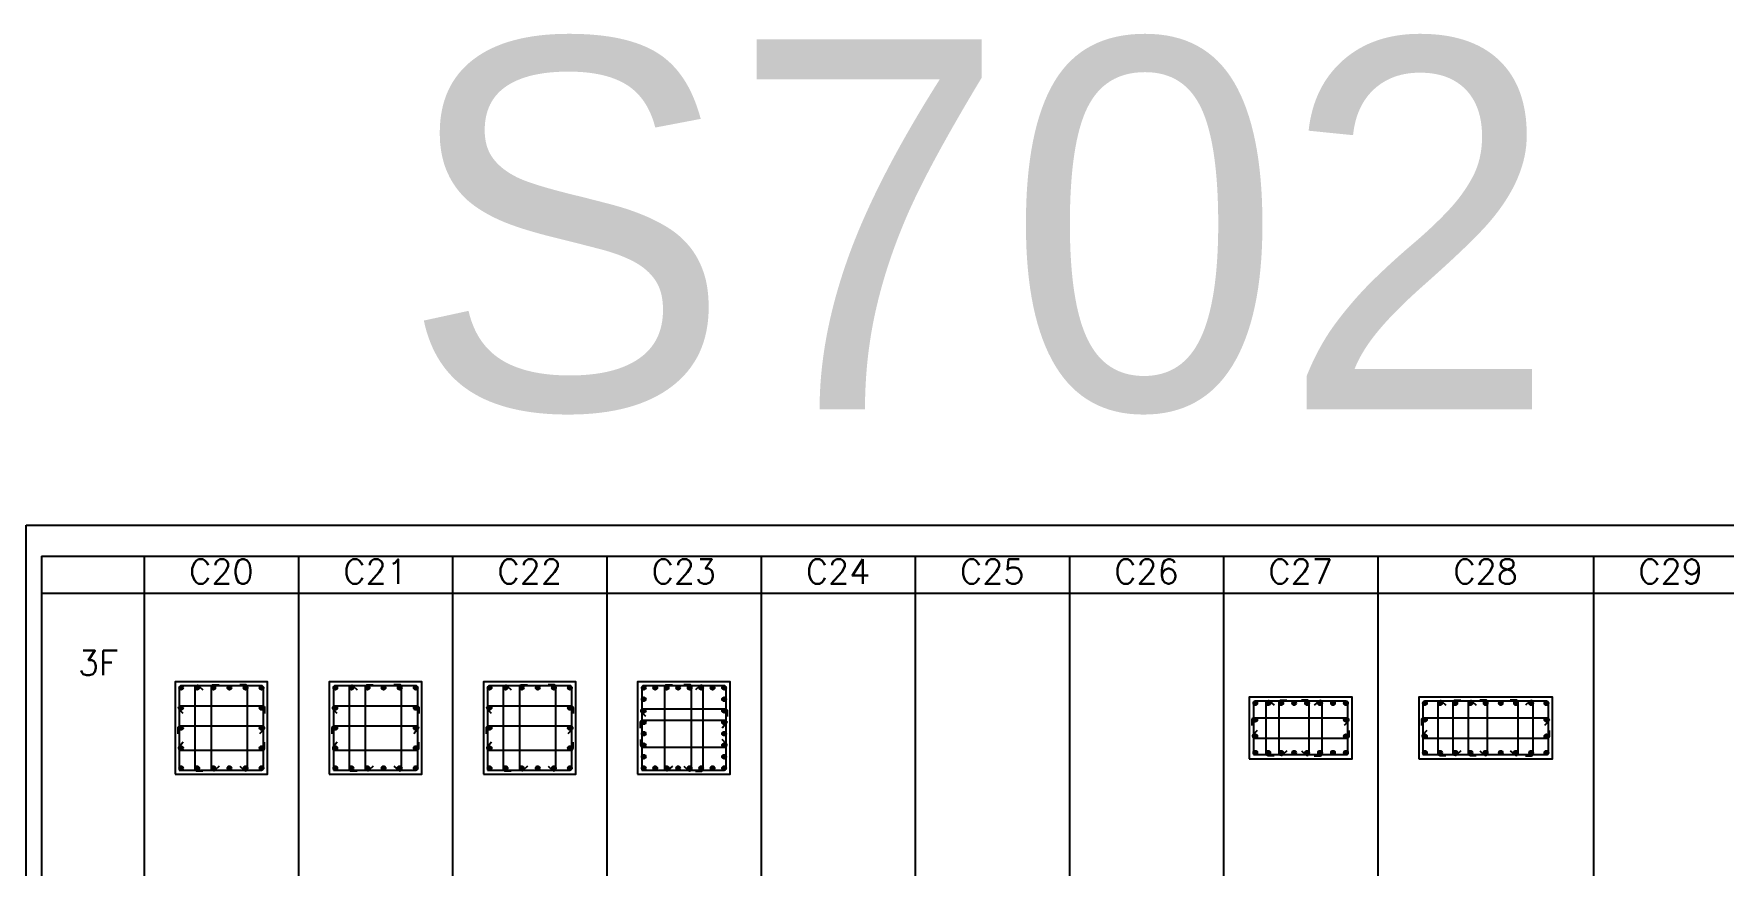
# Model space of a CAD drawing. Header units: millimetres. Extents: x 0 to 31920, y -6088 to 2522.
# Drawn here: x 3200 to 4843, y 1713 to 2522 of the extents above; entities that cross this region are included whole.
import ezdxf
from ezdxf.enums import TextEntityAlignment as Align

# ---------------------------------------------------------------- set-up
doc = ezdxf.new("R2010")
doc.units = ezdxf.units.MM
doc.header["$MEASUREMENT"] = 0
for name, color, linetype in [('DwFm', 7, 'Continuous'), ('S-DIM', 2, 'Continuous'), ('S-RC', 130, 'Continuous'), ('S-REINF', 6, 'Continuous'), ('S-REINFD', 201, 'Continuous'), ('S-STUD', 1, 'Continuous'), ('S-TEXT', 2, 'Continuous')]:
    doc.layers.add(name, color=color, linetype=linetype)
doc.styles.add('CS4', font='romans.shx', dxfattribs={"width": 0.8, "bigfont": 'lsp.shx'})
doc.styles.add('HELOPEN', font='helopen.shx')

# ---------------------------------------------------------------- blocks, each defined once
blk = doc.blocks.new('繪圖範圍')
blk.add_lwpolyline([(0, 51.1), (79.8, 51.1), (79.8, 0), (0, 0)], close=True)
blk = doc.blocks.new('A$C81f70d4c')
at = {"layer": 'S-REINFD'}
h = blk.add_hatch(color=256, dxfattribs=at)
edge = h.paths.add_edge_path()
edge.add_arc((35.9, 1032.8), 1.91, 0, 360)
h = blk.add_hatch(color=256, dxfattribs=at)
edge = h.paths.add_edge_path()
edge.add_arc((51.5, 1032.8), 1.91, 0, 360)
h = blk.add_hatch(color=256, dxfattribs=at)
edge = h.paths.add_edge_path()
edge.add_arc((67.2, 1032.8), 1.91, 0, 360)
h = blk.add_hatch(color=256, dxfattribs=at)
edge = h.paths.add_edge_path()
edge.add_arc((82.8, 1032.8), 1.91, 0, 360)
h = blk.add_hatch(color=256, dxfattribs=at)
edge = h.paths.add_edge_path()
edge.add_arc((98.5, 1032.8), 1.91, 0, 360)
h = blk.add_hatch(color=256, dxfattribs=at)
edge = h.paths.add_edge_path()
edge.add_arc((114.1, 1032.8), 1.91, 0, 360)
h = blk.add_hatch(color=256, dxfattribs=at)
edge = h.paths.add_edge_path()
edge.add_arc((185.9, 1032.8), 1.91, 0, 360)
h = blk.add_hatch(color=256, dxfattribs=at)
edge = h.paths.add_edge_path()
edge.add_arc((201.5, 1032.8), 1.91, 0, 360)
h = blk.add_hatch(color=256, dxfattribs=at)
edge = h.paths.add_edge_path()
edge.add_arc((217.2, 1032.8), 1.91, 0, 360)
h = blk.add_hatch(color=256, dxfattribs=at)
edge = h.paths.add_edge_path()
edge.add_arc((232.8, 1032.8), 1.91, 0, 360)
h = blk.add_hatch(color=256, dxfattribs=at)
edge = h.paths.add_edge_path()
edge.add_arc((248.5, 1032.8), 1.91, 0, 360)
h = blk.add_hatch(color=256, dxfattribs=at)
edge = h.paths.add_edge_path()
edge.add_arc((264.1, 1032.8), 1.91, 0, 360)
h = blk.add_hatch(color=256, dxfattribs=at)
edge = h.paths.add_edge_path()
edge.add_arc((335.9, 1032.8), 1.91, 0, 360)
h = blk.add_hatch(color=256, dxfattribs=at)
edge = h.paths.add_edge_path()
edge.add_arc((351.5, 1032.8), 1.91, 0, 360)
h = blk.add_hatch(color=256, dxfattribs=at)
edge = h.paths.add_edge_path()
edge.add_arc((367.2, 1032.8), 1.91, 0, 360)
h = blk.add_hatch(color=256, dxfattribs=at)
edge = h.paths.add_edge_path()
edge.add_arc((382.8, 1032.8), 1.91, 0, 360)
h = blk.add_hatch(color=256, dxfattribs=at)
edge = h.paths.add_edge_path()
edge.add_arc((398.5, 1032.8), 1.91, 0, 360)
h = blk.add_hatch(color=256, dxfattribs=at)
edge = h.paths.add_edge_path()
edge.add_arc((414.1, 1032.8), 1.91, 0, 360)
h = blk.add_hatch(color=256, dxfattribs=at)
edge = h.paths.add_edge_path()
edge.add_arc((485.9, 1032.8), 1.91, 0, 360)
h = blk.add_hatch(color=256, dxfattribs=at)
edge = h.paths.add_edge_path()
edge.add_arc((485.9, 1021.7), 1.91, 0, 360)
h = blk.add_hatch(color=256, dxfattribs=at)
edge = h.paths.add_edge_path()
edge.add_arc((497.1, 1032.8), 1.91, 0, 360)
h = blk.add_hatch(color=256, dxfattribs=at)
edge = h.paths.add_edge_path()
edge.add_arc((508.2, 1032.8), 1.91, 0, 360)
h = blk.add_hatch(color=256, dxfattribs=at)
edge = h.paths.add_edge_path()
edge.add_arc((519.4, 1032.8), 1.91, 0, 360)
h = blk.add_hatch(color=256, dxfattribs=at)
edge = h.paths.add_edge_path()
edge.add_arc((530.6, 1032.8), 1.91, 0, 360)
h = blk.add_hatch(color=256, dxfattribs=at)
edge = h.paths.add_edge_path()
edge.add_arc((541.8, 1032.8), 1.91, 0, 360)
h = blk.add_hatch(color=256, dxfattribs=at)
edge = h.paths.add_edge_path()
edge.add_arc((552.9, 1032.8), 1.91, 0, 360)
h = blk.add_hatch(color=256, dxfattribs=at)
edge = h.paths.add_edge_path()
edge.add_arc((564.1, 1032.8), 1.91, 0, 360)
h = blk.add_hatch(color=256, dxfattribs=at)
edge = h.paths.add_edge_path()
edge.add_arc((564.1, 1021.7), 1.91, 0, 360)
h = blk.add_hatch(color=256, dxfattribs=at)
edge = h.paths.add_edge_path()
edge.add_arc((35.9, 1013.3), 1.91, 0, 360)
h = blk.add_hatch(color=256, dxfattribs=at)
edge = h.paths.add_edge_path()
edge.add_arc((114.1, 1013.3), 1.91, 0, 360)
h = blk.add_hatch(color=256, dxfattribs=at)
edge = h.paths.add_edge_path()
edge.add_arc((185.9, 1013.3), 1.91, 0, 360)
h = blk.add_hatch(color=256, dxfattribs=at)
edge = h.paths.add_edge_path()
edge.add_arc((264.1, 1013.3), 1.91, 0, 360)
h = blk.add_hatch(color=256, dxfattribs=at)
edge = h.paths.add_edge_path()
edge.add_arc((335.9, 1013.3), 1.91, 0, 360)
h = blk.add_hatch(color=256, dxfattribs=at)
edge = h.paths.add_edge_path()
edge.add_arc((414.1, 1013.3), 1.91, 0, 360)
h = blk.add_hatch(color=256, dxfattribs=at)
edge = h.paths.add_edge_path()
edge.add_arc((485.9, 1010.5), 1.91, 0, 360)
h = blk.add_hatch(color=256, dxfattribs=at)
edge = h.paths.add_edge_path()
edge.add_arc((564.1, 1010.5), 1.91, 0, 360)
h = blk.add_hatch(color=256, dxfattribs=at)
edge = h.paths.add_edge_path()
edge.add_arc((35.9, 993.8), 1.91, 0, 360)
h = blk.add_hatch(color=256, dxfattribs=at)
edge = h.paths.add_edge_path()
edge.add_arc((114.1, 993.8), 1.91, 0, 360)
h = blk.add_hatch(color=256, dxfattribs=at)
edge = h.paths.add_edge_path()
edge.add_arc((185.9, 993.8), 1.91, 0, 360)
h = blk.add_hatch(color=256, dxfattribs=at)
edge = h.paths.add_edge_path()
edge.add_arc((264.1, 993.8), 1.91, 0, 360)
h = blk.add_hatch(color=256, dxfattribs=at)
edge = h.paths.add_edge_path()
edge.add_arc((335.9, 993.8), 1.91, 0, 360)
h = blk.add_hatch(color=256, dxfattribs=at)
edge = h.paths.add_edge_path()
edge.add_arc((414.1, 993.8), 1.91, 0, 360)
h = blk.add_hatch(color=256, dxfattribs=at)
edge = h.paths.add_edge_path()
edge.add_arc((485.9, 999.3), 1.91, 0, 360)
h = blk.add_hatch(color=256, dxfattribs=at)
edge = h.paths.add_edge_path()
edge.add_arc((485.9, 988.2), 1.91, 0, 360)
h = blk.add_hatch(color=256, dxfattribs=at)
edge = h.paths.add_edge_path()
edge.add_arc((564.1, 999.3), 1.91, 0, 360)
h = blk.add_hatch(color=256, dxfattribs=at)
edge = h.paths.add_edge_path()
edge.add_arc((564.1, 988.2), 1.91, 0, 360)
h = blk.add_hatch(color=256, dxfattribs=at)
edge = h.paths.add_edge_path()
edge.add_arc((35.9, 974.2), 1.91, 0, 360)
h = blk.add_hatch(color=256, dxfattribs=at)
edge = h.paths.add_edge_path()
edge.add_arc((114.1, 974.2), 1.91, 0, 360)
h = blk.add_hatch(color=256, dxfattribs=at)
edge = h.paths.add_edge_path()
edge.add_arc((185.9, 974.2), 1.91, 0, 360)
h = blk.add_hatch(color=256, dxfattribs=at)
edge = h.paths.add_edge_path()
edge.add_arc((264.1, 974.2), 1.91, 0, 360)
h = blk.add_hatch(color=256, dxfattribs=at)
edge = h.paths.add_edge_path()
edge.add_arc((335.9, 974.2), 1.91, 0, 360)
h = blk.add_hatch(color=256, dxfattribs=at)
edge = h.paths.add_edge_path()
edge.add_arc((414.1, 974.2), 1.91, 0, 360)
h = blk.add_hatch(color=256, dxfattribs=at)
edge = h.paths.add_edge_path()
edge.add_arc((485.9, 977), 1.91, 0, 360)
h = blk.add_hatch(color=256, dxfattribs=at)
edge = h.paths.add_edge_path()
edge.add_arc((564.1, 977), 1.91, 0, 360)
h = blk.add_hatch(color=256, dxfattribs=at)
edge = h.paths.add_edge_path()
edge.add_arc((35.9, 954.7), 1.91, 0, 360)
h = blk.add_hatch(color=256, dxfattribs=at)
edge = h.paths.add_edge_path()
edge.add_arc((51.5, 954.7), 1.91, 0, 360)
h = blk.add_hatch(color=256, dxfattribs=at)
edge = h.paths.add_edge_path()
edge.add_arc((67.2, 954.7), 1.91, 0, 360)
h = blk.add_hatch(color=256, dxfattribs=at)
edge = h.paths.add_edge_path()
edge.add_arc((82.8, 954.7), 1.91, 0, 360)
h = blk.add_hatch(color=256, dxfattribs=at)
edge = h.paths.add_edge_path()
edge.add_arc((98.5, 954.7), 1.91, 0, 360)
h = blk.add_hatch(color=256, dxfattribs=at)
edge = h.paths.add_edge_path()
edge.add_arc((114.1, 954.7), 1.91, 0, 360)
h = blk.add_hatch(color=256, dxfattribs=at)
edge = h.paths.add_edge_path()
edge.add_arc((185.9, 954.7), 1.91, 0, 360)
h = blk.add_hatch(color=256, dxfattribs=at)
edge = h.paths.add_edge_path()
edge.add_arc((201.5, 954.7), 1.91, 0, 360)
h = blk.add_hatch(color=256, dxfattribs=at)
edge = h.paths.add_edge_path()
edge.add_arc((217.2, 954.7), 1.91, 0, 360)
h = blk.add_hatch(color=256, dxfattribs=at)
edge = h.paths.add_edge_path()
edge.add_arc((232.8, 954.7), 1.91, 0, 360)
h = blk.add_hatch(color=256, dxfattribs=at)
edge = h.paths.add_edge_path()
edge.add_arc((248.5, 954.7), 1.91, 0, 360)
h = blk.add_hatch(color=256, dxfattribs=at)
edge = h.paths.add_edge_path()
edge.add_arc((264.1, 954.7), 1.91, 0, 360)
h = blk.add_hatch(color=256, dxfattribs=at)
edge = h.paths.add_edge_path()
edge.add_arc((335.9, 954.7), 1.91, 0, 360)
h = blk.add_hatch(color=256, dxfattribs=at)
edge = h.paths.add_edge_path()
edge.add_arc((351.5, 954.7), 1.91, 0, 360)
h = blk.add_hatch(color=256, dxfattribs=at)
edge = h.paths.add_edge_path()
edge.add_arc((367.2, 954.7), 1.91, 0, 360)
h = blk.add_hatch(color=256, dxfattribs=at)
edge = h.paths.add_edge_path()
edge.add_arc((382.8, 954.7), 1.91, 0, 360)
h = blk.add_hatch(color=256, dxfattribs=at)
edge = h.paths.add_edge_path()
edge.add_arc((398.5, 954.7), 1.91, 0, 360)
h = blk.add_hatch(color=256, dxfattribs=at)
edge = h.paths.add_edge_path()
edge.add_arc((414.1, 954.7), 1.91, 0, 360)
h = blk.add_hatch(color=256, dxfattribs=at)
edge = h.paths.add_edge_path()
edge.add_arc((485.9, 965.8), 1.91, 0, 360)
h = blk.add_hatch(color=256, dxfattribs=at)
edge = h.paths.add_edge_path()
edge.add_arc((485.9, 954.7), 1.91, 0, 360)
h = blk.add_hatch(color=256, dxfattribs=at)
edge = h.paths.add_edge_path()
edge.add_arc((497.1, 954.7), 1.91, 0, 360)
h = blk.add_hatch(color=256, dxfattribs=at)
edge = h.paths.add_edge_path()
edge.add_arc((508.2, 954.7), 1.91, 0, 360)
h = blk.add_hatch(color=256, dxfattribs=at)
edge = h.paths.add_edge_path()
edge.add_arc((519.4, 954.7), 1.91, 0, 360)
h = blk.add_hatch(color=256, dxfattribs=at)
edge = h.paths.add_edge_path()
edge.add_arc((530.6, 954.7), 1.91, 0, 360)
h = blk.add_hatch(color=256, dxfattribs=at)
edge = h.paths.add_edge_path()
edge.add_arc((541.8, 954.7), 1.91, 0, 360)
h = blk.add_hatch(color=256, dxfattribs=at)
edge = h.paths.add_edge_path()
edge.add_arc((552.9, 954.7), 1.91, 0, 360)
h = blk.add_hatch(color=256, dxfattribs=at)
edge = h.paths.add_edge_path()
edge.add_arc((564.1, 965.8), 1.91, 0, 360)
h = blk.add_hatch(color=256, dxfattribs=at)
edge = h.paths.add_edge_path()
edge.add_arc((564.1, 954.7), 1.91, 0, 360)
at = {"layer": 'S-RC'}
for points in [[(30, 948.8), (120, 948.8), (120, 1038.8), (30, 1038.8), (30, 948.8)], [(180, 948.8), (270, 948.8), (270, 1038.8), (180, 1038.8), (180, 948.8)], [(330, 948.8), (420, 948.8), (420, 1038.8), (330, 1038.8), (330, 948.8)], [(480, 948.8), (570, 948.8), (570, 1038.8), (480, 1038.8), (480, 948.8)]]:
    blk.add_lwpolyline(points, dxfattribs=at)
at = {"layer": 'S-REINF', "color": 2}
for points in [[(72.8, 956.6), (68.5, 952.6, -0.653352), (65.3, 954), (65.3, 1033.9, -0.414214), (67.2, 1035.8), (72.8, 1035.8)], [(92.9, 956.6), (97.2, 952.6, 0.653352), (100.4, 954), (100.4, 1033.9, 0.414214), (98.5, 1035.8), (92.9, 1035.8)], [(222.8, 956.6), (218.5, 952.6, -0.653352), (215.3, 954), (215.3, 1033.9, -0.414214), (217.2, 1035.8), (222.8, 1035.8)], [(242.9, 956.6), (247.2, 952.6, 0.653352), (250.4, 954), (250.4, 1033.9, 0.414214), (248.5, 1035.8), (242.9, 1035.8)], [(372.8, 956.6), (368.5, 952.6, -0.653352), (365.3, 954), (365.3, 1033.9, -0.414214), (367.2, 1035.8), (372.8, 1035.8)], [(392.9, 956.6), (397.2, 952.6, 0.653352), (400.4, 954), (400.4, 1033.9, 0.414214), (398.5, 1035.8), (392.9, 1035.8)], [(513.8, 956.6), (509.5, 952.6, -0.653352), (506.3, 954), (506.3, 1033.9, -0.414214), (508.2, 1035.8), (513.8, 1035.8)], [(525, 956.6), (529.3, 952.6, 0.653352), (532.5, 954), (532.5, 1033.9, 0.414214), (530.6, 1035.8), (525, 1035.8)], [(34, 952.8), (114.1, 952.8, 0.414214), (116, 954.7), (116, 1032.8, 0.414214), (114.1, 1034.8), (35.9, 1034.8, 0.414214), (34, 1032.8), (34, 952.8)], [(57.1, 951.7), (51.5, 951.7, -0.414214), (49.6, 953.6), (49.6, 1033.5, -0.653352), (52.8, 1034.9), (57.1, 1030.9)], [(184, 952.8), (264.1, 952.8, 0.414214), (266, 954.7), (266, 1032.8, 0.414214), (264.1, 1034.8), (185.9, 1034.8, 0.414214), (184, 1032.8), (184, 952.8)], [(207.1, 951.7), (201.5, 951.7, -0.414214), (199.6, 953.6), (199.6, 1033.5, -0.653352), (202.8, 1034.9), (207.1, 1030.9)], [(334, 952.8), (414.1, 952.8, 0.414214), (416, 954.7), (416, 1032.8, 0.414214), (414.1, 1034.8), (335.9, 1034.8, 0.414214), (334, 1032.8), (334, 952.8)], [(357.1, 951.7), (351.5, 951.7, -0.414214), (349.6, 953.6), (349.6, 1033.5, -0.653352), (352.8, 1034.9), (357.1, 1030.9)], [(484, 952.8), (564.1, 952.8, 0.414214), (566, 954.7), (566, 1032.8, 0.414214), (564.1, 1034.8), (485.9, 1034.8, 0.414214), (484, 1032.8), (484, 952.8)], [(536.2, 951.7), (541.8, 951.7, 0.414214), (543.7, 953.6), (543.7, 1033.5, 0.653352), (540.5, 1034.9), (536.2, 1030.9)], [(37.8, 1007.7), (33.8, 1012, -0.653352), (35.2, 1015.2), (115.2, 1015.2, -0.414214), (117.1, 1013.3), (117.1, 1007.7)], [(187.8, 1007.7), (183.8, 1012, -0.653352), (185.2, 1015.2), (265.2, 1015.2, -0.414214), (267.1, 1013.3), (267.1, 1007.7)], [(337.8, 1007.7), (333.8, 1012, -0.653352), (335.2, 1015.2), (415.2, 1015.2, -0.414214), (417.1, 1013.3), (417.1, 1007.7)], [(487.8, 1004.9), (483.8, 1009.2, -0.653352), (485.2, 1012.4), (565.2, 1012.4, -0.414214), (567.1, 1010.5), (567.1, 1004.9)], [(32.9, 988.2), (32.9, 993.8, -0.414214), (34.8, 995.7), (114.8, 995.7, -0.653352), (116.2, 992.5), (112.2, 988.2)], [(182.9, 988.2), (182.9, 993.8, -0.414214), (184.8, 995.7), (264.8, 995.7, -0.653352), (266.2, 992.5), (262.2, 988.2)], [(332.9, 988.2), (332.9, 993.8, -0.414214), (334.8, 995.7), (414.8, 995.7, -0.653352), (416.2, 992.5), (412.2, 988.2)], [(482.9, 993.7), (482.9, 999.3, -0.414214), (484.8, 1001.2), (564.8, 1001.2, -0.653352), (566.2, 998.1), (562.2, 993.7)], [(37.8, 979.8), (33.8, 975.5, 0.653352), (35.2, 972.3), (115.2, 972.3, 0.414214), (117.1, 974.2), (117.1, 979.8)], [(187.8, 979.8), (183.8, 975.5, 0.653352), (185.2, 972.3), (265.2, 972.3, 0.414214), (267.1, 974.2), (267.1, 979.8)], [(337.8, 979.8), (333.8, 975.5, 0.653352), (335.2, 972.3), (415.2, 972.3, 0.414214), (417.1, 974.2), (417.1, 979.8)], [(482.9, 982.6), (482.9, 977, 0.414214), (484.8, 975.1), (564.8, 975.1, 0.653352), (566.2, 978.3), (562.2, 982.6)]]:
    blk.add_lwpolyline(points, format="xyb", dxfattribs=at)
at = {"layer": 'S-REINFD'}
for centre in [(35.9, 1032.8), (51.5, 1032.8), (67.2, 1032.8), (82.8, 1032.8), (98.5, 1032.8), (114.1, 1032.8), (185.9, 1032.8), (201.5, 1032.8), (217.2, 1032.8), (232.8, 1032.8), (248.5, 1032.8), (264.1, 1032.8), (335.9, 1032.8), (351.5, 1032.8), (367.2, 1032.8), (382.8, 1032.8), (398.5, 1032.8), (414.1, 1032.8), (485.9, 1032.8), (485.9, 1021.7), (497.1, 1032.8), (508.2, 1032.8), (519.4, 1032.8), (530.6, 1032.8), (541.8, 1032.8), (552.9, 1032.8), (564.1, 1032.8), (564.1, 1021.7), (35.9, 1013.3), (114.1, 1013.3), (185.9, 1013.3), (264.1, 1013.3), (335.9, 1013.3), (414.1, 1013.3), (485.9, 1010.5), (564.1, 1010.5), (35.9, 993.8), (114.1, 993.8), (185.9, 993.8), (264.1, 993.8), (335.9, 993.8), (414.1, 993.8), (485.9, 999.3), (485.9, 988.2), (564.1, 999.3), (564.1, 988.2), (35.9, 974.2), (114.1, 974.2), (185.9, 974.2), (264.1, 974.2), (335.9, 974.2), (414.1, 974.2), (485.9, 977), (564.1, 977), (35.9, 954.7), (51.5, 954.7), (67.2, 954.7), (82.8, 954.7), (98.5, 954.7), (114.1, 954.7), (185.9, 954.7), (201.5, 954.7), (217.2, 954.7), (232.8, 954.7), (248.5, 954.7), (264.1, 954.7), (335.9, 954.7), (351.5, 954.7), (367.2, 954.7), (382.8, 954.7), (398.5, 954.7), (414.1, 954.7), (485.9, 965.8), (485.9, 954.7), (497.1, 954.7), (508.2, 954.7), (519.4, 954.7), (530.6, 954.7), (541.8, 954.7), (552.9, 954.7), (564.1, 965.8), (564.1, 954.7)]:
    blk.add_circle(centre, 1.91, dxfattribs=at)

msp = doc.modelspace()

# ---------------------------------------------------------------- hatches: boundary and pattern name
at = {"layer": 'S-REINFD'}
h = msp.add_hatch(color=256, dxfattribs=at)
edge = h.paths.add_edge_path()
edge.add_arc((4387.9, 1870.8), 1.91, 0, 360)
h = msp.add_hatch(color=256, dxfattribs=at)
edge = h.paths.add_edge_path()
edge.add_arc((4400.5, 1870.8), 1.91, 0, 360)
h = msp.add_hatch(color=256, dxfattribs=at)
edge = h.paths.add_edge_path()
edge.add_arc((4413.1, 1870.8), 1.91, 0, 360)
h = msp.add_hatch(color=256, dxfattribs=at)
edge = h.paths.add_edge_path()
edge.add_arc((4425.7, 1870.8), 1.91, 0, 360)
h = msp.add_hatch(color=256, dxfattribs=at)
edge = h.paths.add_edge_path()
edge.add_arc((4438.3, 1870.8), 1.91, 0, 360)
h = msp.add_hatch(color=256, dxfattribs=at)
edge = h.paths.add_edge_path()
edge.add_arc((4450.9, 1870.8), 1.91, 0, 360)
h = msp.add_hatch(color=256, dxfattribs=at)
edge = h.paths.add_edge_path()
edge.add_arc((4463.5, 1870.8), 1.91, 0, 360)
h = msp.add_hatch(color=256, dxfattribs=at)
edge = h.paths.add_edge_path()
edge.add_arc((4476.1, 1870.8), 1.91, 0, 360)
h = msp.add_hatch(color=256, dxfattribs=at)
edge = h.paths.add_edge_path()
edge.add_arc((4552.9, 1870.8), 1.91, 0, 360)
h = msp.add_hatch(color=256, dxfattribs=at)
edge = h.paths.add_edge_path()
edge.add_arc((4567.7, 1870.8), 1.91, 0, 360)
h = msp.add_hatch(color=256, dxfattribs=at)
edge = h.paths.add_edge_path()
edge.add_arc((4582.5, 1870.8), 1.91, 0, 360)
h = msp.add_hatch(color=256, dxfattribs=at)
edge = h.paths.add_edge_path()
edge.add_arc((4597.2, 1870.8), 1.91, 0, 360)
h = msp.add_hatch(color=256, dxfattribs=at)
edge = h.paths.add_edge_path()
edge.add_arc((4612, 1870.8), 1.91, 0, 360)
h = msp.add_hatch(color=256, dxfattribs=at)
edge = h.paths.add_edge_path()
edge.add_arc((4626.8, 1870.8), 1.91, 0, 360)
h = msp.add_hatch(color=256, dxfattribs=at)
edge = h.paths.add_edge_path()
edge.add_arc((4641.5, 1870.8), 1.91, 0, 360)
h = msp.add_hatch(color=256, dxfattribs=at)
edge = h.paths.add_edge_path()
edge.add_arc((4656.3, 1870.8), 1.91, 0, 360)
h = msp.add_hatch(color=256, dxfattribs=at)
edge = h.paths.add_edge_path()
edge.add_arc((4671.1, 1870.8), 1.91, 0, 360)
h = msp.add_hatch(color=256, dxfattribs=at)
edge = h.paths.add_edge_path()
edge.add_arc((4387.9, 1854.8), 1.91, 0, 360)
h = msp.add_hatch(color=256, dxfattribs=at)
edge = h.paths.add_edge_path()
edge.add_arc((4476.1, 1854.8), 1.91, 0, 360)
h = msp.add_hatch(color=256, dxfattribs=at)
edge = h.paths.add_edge_path()
edge.add_arc((4552.9, 1854.8), 1.91, 0, 360)
h = msp.add_hatch(color=256, dxfattribs=at)
edge = h.paths.add_edge_path()
edge.add_arc((4671.1, 1854.8), 1.91, 0, 360)
h = msp.add_hatch(color=256, dxfattribs=at)
edge = h.paths.add_edge_path()
edge.add_arc((4387.9, 1838.7), 1.91, 0, 360)
h = msp.add_hatch(color=256, dxfattribs=at)
edge = h.paths.add_edge_path()
edge.add_arc((4387.9, 1822.7), 1.91, 0, 360)
h = msp.add_hatch(color=256, dxfattribs=at)
edge = h.paths.add_edge_path()
edge.add_arc((4400.5, 1822.7), 1.91, 0, 360)
h = msp.add_hatch(color=256, dxfattribs=at)
edge = h.paths.add_edge_path()
edge.add_arc((4413.1, 1822.7), 1.91, 0, 360)
h = msp.add_hatch(color=256, dxfattribs=at)
edge = h.paths.add_edge_path()
edge.add_arc((4425.7, 1822.7), 1.91, 0, 360)
h = msp.add_hatch(color=256, dxfattribs=at)
edge = h.paths.add_edge_path()
edge.add_arc((4438.3, 1822.7), 1.91, 0, 360)
h = msp.add_hatch(color=256, dxfattribs=at)
edge = h.paths.add_edge_path()
edge.add_arc((4450.9, 1822.7), 1.91, 0, 360)
h = msp.add_hatch(color=256, dxfattribs=at)
edge = h.paths.add_edge_path()
edge.add_arc((4463.5, 1822.7), 1.91, 0, 360)
h = msp.add_hatch(color=256, dxfattribs=at)
edge = h.paths.add_edge_path()
edge.add_arc((4476.1, 1838.7), 1.91, 0, 360)
h = msp.add_hatch(color=256, dxfattribs=at)
edge = h.paths.add_edge_path()
edge.add_arc((4476.1, 1822.7), 1.91, 0, 360)
h = msp.add_hatch(color=256, dxfattribs=at)
edge = h.paths.add_edge_path()
edge.add_arc((4552.9, 1838.7), 1.91, 0, 360)
h = msp.add_hatch(color=256, dxfattribs=at)
edge = h.paths.add_edge_path()
edge.add_arc((4552.9, 1822.7), 1.91, 0, 360)
h = msp.add_hatch(color=256, dxfattribs=at)
edge = h.paths.add_edge_path()
edge.add_arc((4567.7, 1822.7), 1.91, 0, 360)
h = msp.add_hatch(color=256, dxfattribs=at)
edge = h.paths.add_edge_path()
edge.add_arc((4582.5, 1822.7), 1.91, 0, 360)
h = msp.add_hatch(color=256, dxfattribs=at)
edge = h.paths.add_edge_path()
edge.add_arc((4597.2, 1822.7), 1.91, 0, 360)
h = msp.add_hatch(color=256, dxfattribs=at)
edge = h.paths.add_edge_path()
edge.add_arc((4612, 1822.7), 1.91, 0, 360)
h = msp.add_hatch(color=256, dxfattribs=at)
edge = h.paths.add_edge_path()
edge.add_arc((4626.8, 1822.7), 1.91, 0, 360)
h = msp.add_hatch(color=256, dxfattribs=at)
edge = h.paths.add_edge_path()
edge.add_arc((4641.5, 1822.7), 1.91, 0, 360)
h = msp.add_hatch(color=256, dxfattribs=at)
edge = h.paths.add_edge_path()
edge.add_arc((4656.3, 1822.7), 1.91, 0, 360)
h = msp.add_hatch(color=256, dxfattribs=at)
edge = h.paths.add_edge_path()
edge.add_arc((4671.1, 1838.7), 1.91, 0, 360)
h = msp.add_hatch(color=256, dxfattribs=at)
edge = h.paths.add_edge_path()
edge.add_arc((4671.1, 1822.7), 1.91, 0, 360)

# ---------------------------------------------------------------- linework, layer by layer
at = {"layer": 'S-RC'}
for points in [[(4382, 1816.8), (4482, 1816.8), (4482, 1876.8), (4382, 1876.8), (4382, 1816.8)], [(4547, 1816.8), (4677, 1816.8), (4677, 1876.8), (4547, 1876.8), (4547, 1816.8)]]:
    msp.add_lwpolyline(points, dxfattribs=at)
at = {"layer": 'S-REINF', "color": 2}
for points in [[(4418.7, 1824.6), (4414.4, 1820.6, -0.653352), (4411.2, 1822), (4411.2, 1871.9, -0.414214), (4413.1, 1873.8), (4418.7, 1873.8)], [(4432.7, 1824.6), (4437, 1820.6, 0.653352), (4440.2, 1822), (4440.2, 1871.9, 0.414214), (4438.3, 1873.8), (4432.7, 1873.8)], [(4588, 1824.6), (4583.7, 1820.6, -0.653352), (4580.5, 1822), (4580.5, 1871.9, -0.414214), (4582.4, 1873.8), (4588, 1873.8)], [(4606.4, 1824.6), (4610.7, 1820.6, 0.653352), (4613.9, 1822), (4613.9, 1871.9, 0.414214), (4612, 1873.8), (4606.4, 1873.8)], [(4636, 1824.6), (4640.3, 1820.6, 0.653352), (4643.5, 1822), (4643.5, 1871.9, 0.414214), (4641.6, 1873.8), (4636, 1873.8)], [(4386, 1820.8), (4476.1, 1820.8, 0.414214), (4478, 1822.7), (4478, 1870.8, 0.414214), (4476.1, 1872.8), (4387.9, 1872.8, 0.414214), (4386, 1870.8), (4386, 1820.8)], [(4406.1, 1819.7), (4400.5, 1819.7, -0.414214), (4398.6, 1821.6), (4398.6, 1871.5, -0.653352), (4401.8, 1872.9), (4406.1, 1868.9)], [(4445.3, 1819.7), (4450.9, 1819.7, 0.414214), (4452.8, 1821.6), (4452.8, 1871.5, 0.653352), (4449.6, 1872.9), (4445.3, 1868.9)], [(4551, 1820.8), (4671.1, 1820.8, 0.414214), (4673, 1822.7), (4673, 1870.8, 0.414214), (4671.1, 1872.8), (4552.9, 1872.8, 0.414214), (4551, 1870.8), (4551, 1820.8)], [(4573.3, 1819.7), (4567.7, 1819.7, -0.414214), (4565.8, 1821.6), (4565.8, 1871.5, -0.653352), (4569, 1872.9), (4573.3, 1868.9)], [(4602.8, 1819.7), (4597.2, 1819.7, -0.414214), (4595.3, 1821.6), (4595.3, 1871.5, -0.653352), (4598.5, 1872.9), (4602.8, 1868.9)], [(4650.7, 1819.7), (4656.3, 1819.7, 0.414214), (4658.2, 1821.6), (4658.2, 1871.5, 0.653352), (4655, 1872.9), (4650.7, 1868.9)], [(4384.9, 1849.2), (4384.9, 1854.8, -0.414214), (4386.8, 1856.7), (4476.8, 1856.7, -0.653352), (4478.2, 1853.5), (4474.2, 1849.2)], [(4389.8, 1844.3), (4385.8, 1840, 0.653352), (4387.2, 1836.8), (4477.2, 1836.8, 0.414214), (4479.1, 1838.7), (4479.1, 1844.3)], [(4549.9, 1849.2), (4549.9, 1854.8, -0.414214), (4551.8, 1856.7), (4671.8, 1856.7, -0.653352), (4673.2, 1853.5), (4669.2, 1849.2)], [(4554.8, 1844.3), (4550.8, 1840, 0.653352), (4552.2, 1836.8), (4672.2, 1836.8, 0.414214), (4674.1, 1838.7), (4674.1, 1844.3)]]:
    msp.add_lwpolyline(points, format="xyb", dxfattribs=at)
at = {"layer": 'S-REINFD'}
for centre in [(4387.9, 1870.8), (4400.5, 1870.8), (4413.1, 1870.8), (4425.7, 1870.8), (4438.3, 1870.8), (4450.9, 1870.8), (4463.5, 1870.8), (4476.1, 1870.8), (4552.9, 1870.8), (4567.7, 1870.8), (4582.5, 1870.8), (4597.2, 1870.8), (4612, 1870.8), (4626.8, 1870.8), (4641.5, 1870.8), (4656.3, 1870.8), (4671.1, 1870.8), (4387.9, 1854.8), (4476.1, 1854.8), (4552.9, 1854.8), (4671.1, 1854.8), (4387.9, 1838.7), (4387.9, 1822.7), (4400.5, 1822.7), (4413.1, 1822.7), (4425.7, 1822.7), (4438.3, 1822.7), (4450.9, 1822.7), (4463.5, 1822.7), (4476.1, 1838.7), (4476.1, 1822.7), (4552.9, 1838.7), (4552.9, 1822.7), (4567.7, 1822.7), (4582.5, 1822.7), (4597.2, 1822.7), (4612, 1822.7), (4626.8, 1822.7), (4641.5, 1822.7), (4656.3, 1822.7), (4671.1, 1838.7), (4671.1, 1822.7)]:
    msp.add_circle(centre, 1.91, dxfattribs=at)
at = {"layer": 'S-STUD'}
for p, q in [((3207, 2014), (6217, 2014)), ((3207, 2014), (3207, 53)), ((3307, 2014), (3307, 53)), ((3457, 2014), (3457, 53)), ((3607, 2014), (3607, 53)), ((3757, 2014), (3757, 53)), ((3907, 2014), (3907, 53)), ((4057, 2014), (4057, 53)), ((4207, 2014), (4207, 53)), ((4357, 2014), (4357, 53)), ((4507, 2014), (4507, 53)), ((4717, 2014), (4717, 53)), ((3207, 1978), (6217, 1978))]:
    msp.add_line(p, q, dxfattribs=at)

# ---------------------------------------------------------------- block references
at = {"layer": 'DwFm', "xscale": 40, "yscale": 40, "zscale": 40}
msp.add_blockref('繪圖範圍', (3192, 0), dxfattribs=at)
at = {"layer": 'S-DIM'}
msp.add_blockref('A$C81f70d4c', (3307, 853), dxfattribs=at)

# ---------------------------------------------------------------- texts
at = {"color": 4, "style": 'HELOPEN'}
msp.add_text('S702', height=360, dxfattribs=at).set_placement((3557.1, 2156.8))
at = {"layer": 'S-TEXT', "style": 'CS4'}
for s, p in [('C20', (3382, 1987)), ('C21', (3532, 1987)), ('C22', (3682, 1987)), ('C23', (3832, 1987)), ('C24', (3982, 1987)), ('C25', (4132, 1987)), ('C26', (4282, 1987)), ('C27', (4432, 1987)), ('C28', (4612, 1987)), ('C29', (4792, 1987)), ('3F', (3262, 1898))]:
    msp.add_text(s, height=24, dxfattribs=at).set_placement(p, align=Align.CENTER)

doc.saveas('drawing.dxf')
